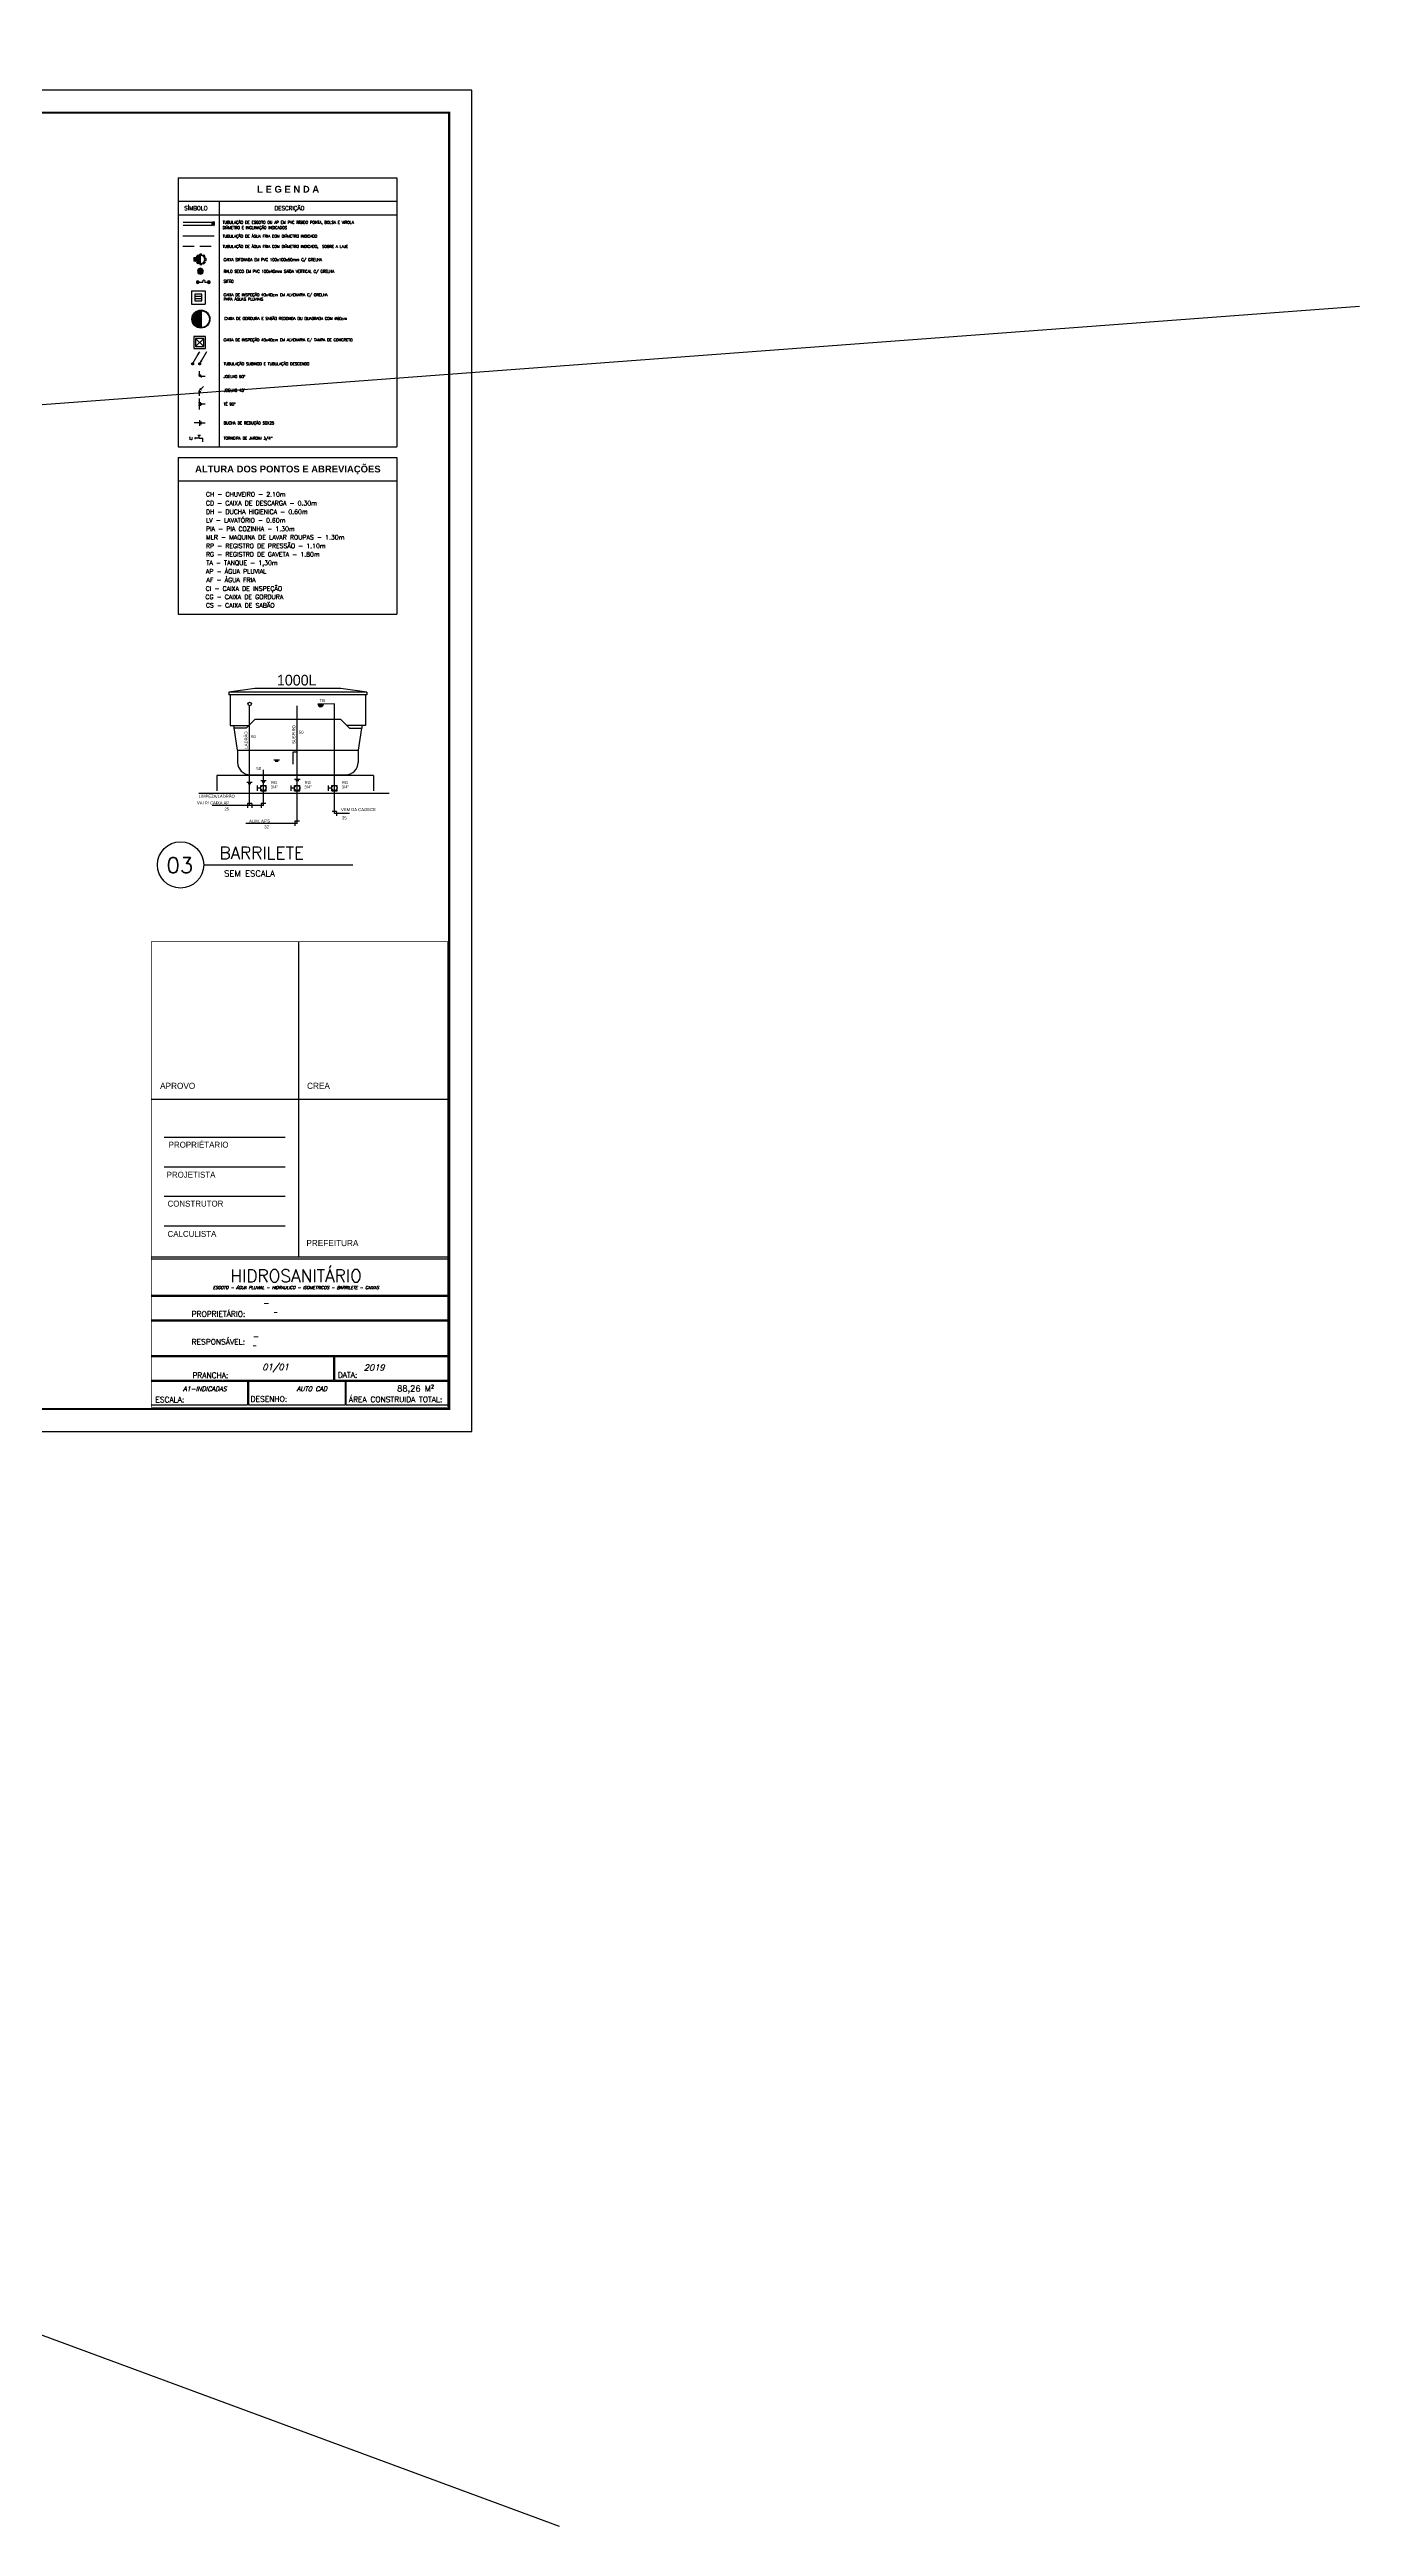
# Model space of a CAD drawing. Extents: x 1223 to 2114, y 507 to 973.
# Drawn here: x 2055.7 to 2113.7, y 554.9 to 664.6 of the extents above; entities that cross this region are included whole.
import ezdxf

# ---------------------------------------------------------------- set-up
doc = ezdxf.new("R2010")
doc.units = 0
doc.header["$MEASUREMENT"] = 0
doc.linetypes.add('DASHED', pattern=[0.75, 0.5, -0.25])
doc.layers.get('0').update_dxf_attribs({"linetype": 'CONTINUOUS'})
for name, color, linetype in [('02', 2, 'CONTINUOUS'), ('03', 3, 'CONTINUOUS'), ('06', 6, 'CONTINUOUS'), ('COTA', 7, 'CONTINUOUS'), ('ESQUADRIAS', 3, 'CONTINUOUS'), ('FORMATO', 4, 'CONTINUOUS'), ('HS', 5, 'CONTINUOUS'), ('JANELAS', 8, 'CONTINUOUS'), ('JANELAS_INTERNO', 2, 'CONTINUOUS'), ('LOUÇAS', 7, 'CONTINUOUS'), ('MOLHO', 4, 'CONTINUOUS'), ('PAREDE', 2, 'CONTINUOUS'), ('PAREDES', 2, 'CONTINUOUS'), ('PILARES', 5, 'CONTINUOUS'), ('REBAIXO', 8, 'CONTINUOUS'), ('SANITARIO', 5, 'CONTINUOUS')]:
    doc.layers.add(name, color=color, linetype=linetype)
doc.styles.add('ROMANS', font='romans', dxfattribs={"height": 0.1})
doc.styles.add('SANSSERIFBOLD', font='sasb____.pfb')

# ---------------------------------------------------------------- blocks, each defined once
blk = doc.blocks.new('*U146')
at = {"layer": 'REBAIXO', "color": 1, "style": 'ROMANS'}
blk.add_text('HIDROSANITÁRIO', height=0.5502, dxfattribs=at).set_placement((2063.73, 609.98))
blk = doc.blocks.new('*U147')
at = {"layer": 'REBAIXO', "style": 'ROMANS'}
blk.add_text('ESCALA:', height=0.243, dxfattribs=at).set_placement((2060.41, 604.65))
blk = doc.blocks.new('*U148')
at = {"layer": 'REBAIXO', "style": 'ROMANS'}
blk.add_text('PRANCHA:', height=0.243, dxfattribs=at).set_placement((2062.05, 605.73))
blk = doc.blocks.new('*U149')
at = {"layer": 'REBAIXO', "style": 'ROMANS'}
blk.add_text('DESENHO:', height=0.243, dxfattribs=at).set_placement((2064.63, 604.68))
blk = doc.blocks.new('*U150')
at = {"layer": 'PAREDES'}
blk.add_text('CONSTRUTOR', height=0.262, dxfattribs=at).set_placement((2060.95, 613.32))
blk = doc.blocks.new('*U151')
at = {"layer": 'PAREDES'}
blk.add_text('CALCULISTA', height=0.262, dxfattribs=at).set_placement((2060.95, 611.98))
blk = doc.blocks.new('*U152')
at = {"layer": 'REBAIXO', "style": 'ROMANS'}
blk.add_text('PROPRIETÁRIO:', height=0.2428, dxfattribs=at).set_placement((2062.02, 608.44))
blk = doc.blocks.new('*U153')
at = {"layer": 'PAREDE', "style": 'ROMANS'}
blk.add_text('88,26 M²', height=0.269, dxfattribs=at).set_placement((2071.12, 605.13))
blk = doc.blocks.new('*U154')
at = {"layer": 'REBAIXO', "style": 'ROMANS'}
blk.add_text('ÁREA CONSTRUIDA TOTAL:', height=0.2428, dxfattribs=at).set_placement((2068.98, 604.66))
blk = doc.blocks.new('*U155')
at = {"layer": 'REBAIXO', "style": 'ROMANS'}
blk.add_text('DATA:', height=0.243, dxfattribs=at).set_placement((2068.49, 605.74))
blk = doc.blocks.new('*U156')
at = {"layer": 'PAREDES'}
blk.add_text('PREFEITURA', height=0.272, dxfattribs=at).set_placement((2067.1, 611.57))
blk = doc.blocks.new('*U157')
at = {"layer": 'PAREDES'}
blk.add_text('APROVO', height=0.272, dxfattribs=at).set_placement((2060.62, 618.53))
blk = doc.blocks.new('*U158')
at = {"layer": 'PAREDES'}
blk.add_text('PROPRIÉTARIO', height=0.2622, dxfattribs=at).set_placement((2061, 615.93))
blk = doc.blocks.new('*U159')
at = {"layer": 'PAREDES'}
blk.add_text('PROJETISTA', height=0.262, dxfattribs=at).set_placement((2060.91, 614.6))
blk = doc.blocks.new('*U160')
at = {"layer": 'PAREDES'}
blk.add_text('CREA', height=0.272, dxfattribs=at).set_placement((2067.13, 618.53))
blk = doc.blocks.new('*U161')
at = {"layer": 'REBAIXO', "style": 'ROMANS'}
blk.add_text('RESPONSÁVEL:', height=0.2428, dxfattribs=at).set_placement((2062.02, 607.21))
blk = doc.blocks.new('*U191')
at = {"layer": 'PAREDES', "color": 5, "linetype": 'Continuous'}
for p, q in [((2067.85, 635.57), (2067.61, 635.57)), ((2067.61, 635.57), (2067.65, 635.48)), ((2067.73, 635.45), (2067.65, 635.48)), ((2067.65, 635.48), (2067.65, 635.48)), ((2067.81, 635.48), (2067.73, 635.45)), ((2067.85, 635.57), (2067.81, 635.48)), ((2067.81, 635.48), (2067.81, 635.48)), ((2067.85, 635.57), (2067.85, 635.57))]:
    blk.add_line(p, q, dxfattribs=at)
for points in [[(2067.85, 635.57), (2067.61, 635.57), (2067.85, 635.57)], [(2067.61, 635.57), (2067.65, 635.48), (2067.81, 635.48)], [(2067.65, 635.48), (2067.65, 635.48), (2067.81, 635.48)]]:
    blk.add_solid(points, dxfattribs=at)
at = {"layer": 'PAREDES', "color": 5, "linetype": 'Continuous', "extrusion": (0, 0, -1)}
for points in [[(-2067.61, 635.57), (-2067.85, 635.57), (-2067.81, 635.48)], [(-2067.65, 635.48), (-2067.81, 635.48), (-2067.73, 635.45)], [(-2067.65, 635.48), (-2067.81, 635.48), (-2067.81, 635.48)]]:
    blk.add_solid(points, dxfattribs=at)

msp = doc.modelspace()

# ---------------------------------------------------------------- linework, layer by layer
for p, q in [((2066.74504, 625.03501), (2066.74504, 617.70847)), ((2066.77203, 618.06206), (2060.24281, 618.06206)), ((2066.74504, 617.70847), (2066.74504, 611.08912)), ((2073.35855, 618.06206), (2066.77203, 618.06206))]:
    msp.add_line(p, q)
at = {"const_width": 0.0375}
msp.add_lwpolyline([(2060.23153, 604.4298), (2073.35522, 604.4298), (2073.35522, 625.05274), (2060.23153, 625.05274)], close=True, dxfattribs=at)
at = {"layer": '02', "color": 2}
for p, q in [((2061.41574, 658.87499), (2061.41574, 646.9589)), ((2061.41574, 658.87499), (2071.10701, 658.87499)), ((2071.10701, 658.87499), (2071.10701, 646.9589)), ((2061.41574, 657.8441), (2071.10701, 657.8441)), ((2061.41574, 657.23572), (2071.10701, 657.23572)), ((2063.24088, 657.8441), (2063.24088, 646.9589)), ((2062.41685, 650.13259), (2062.32559, 650.13259)), ((2062.41685, 649.40254), (2062.32559, 649.40254)), ((2062.38197, 649.53866), (2062.4465, 649.47413)), ((2062.43205, 650.11738), (2062.43205, 650.02613)), ((2062.41685, 648.91583), (2062.32559, 648.91583)), ((2062.41685, 648.79416), (2062.32559, 648.79416)), ((2062.43205, 648.90062), (2062.43205, 648.80937)), ((2062.37122, 648.13802), (2062.37122, 647.89466)), ((2062.42393, 648.08123), (2062.42393, 647.95145)), ((2061.41574, 646.9589), (2071.10701, 646.9589)), ((2061.41574, 646.49031), (2061.41574, 639.55523)), ((2061.41574, 646.49031), (2071.10701, 646.49031)), ((2071.10701, 646.49031), (2071.10701, 639.55523)), ((2061.41574, 645.45942), (2071.10701, 645.45942)), ((2061.41574, 639.55523), (2071.10701, 639.55523)), ((2065.90388, 633.08396), (2065.66053, 633.08396)), ((2065.84709, 633.03125), (2065.71731, 633.03125)), ((2064.70235, 632.0976), (2064.45899, 632.0976)), ((2064.64556, 632.04489), (2064.51578, 632.04489)), ((2065.32162, 632.16699), (2065.07827, 632.16699)), ((2065.26484, 632.11428), (2065.13505, 632.11428)), ((2066.82062, 632.2306), (2066.57727, 632.2306)), ((2066.76384, 632.17789), (2066.63405, 632.17789))]:
    msp.add_line(p, q, dxfattribs=at)
at = {"layer": '02', "color": 5}
for p, q in [((2061.63808, 656.90271), (2062.92739, 656.90271)), ((2061.63808, 656.78104), (2062.92739, 656.78104)), ((2062.92739, 656.90271), (2062.93956, 656.91488)), ((2062.92739, 656.78104), (2062.92739, 656.90271)), ((2062.92739, 656.78104), (2062.93956, 656.76887)), ((2062.93956, 656.76887), (2062.93956, 656.91488)), ((2063.0004, 656.91488), (2062.93956, 656.91488)), ((2063.0004, 656.76887), (2062.93956, 656.76887)), ((2063.0004, 656.76887), (2063.0004, 656.91488)), ((2063.01256, 656.76887), (2063.01256, 656.91488)), ((2063.02473, 656.91488), (2063.01256, 656.91488)), ((2063.02473, 656.76887), (2063.01256, 656.76887)), ((2063.02473, 656.76887), (2063.02473, 656.91488)), ((2062.63282, 651.8424), (2062.10961, 651.8424)), ((2062.10961, 651.8424), (2062.10961, 651.31919)), ((2062.55373, 651.39828), (2062.1887, 651.76331)), ((2062.1887, 651.39828), (2062.55373, 651.76331)), ((2062.55373, 651.76331), (2062.1887, 651.76331)), ((2062.1887, 651.76331), (2062.1887, 651.39828)), ((2062.55373, 651.39828), (2062.55373, 651.76331)), ((2062.63282, 651.31919), (2062.63282, 651.8424)), ((2062.1194, 650.63517), (2062.00259, 650.63517)), ((2062.061, 650.69357), (2062.061, 650.57676)), ((2062.10961, 651.31919), (2062.63282, 651.31919)), ((2062.1887, 651.39828), (2062.55373, 651.39828)), ((2062.43044, 650.63517), (2062.31363, 650.63517)), ((2062.37204, 650.69357), (2062.37204, 650.57676)), ((2062.35175, 647.3427), (2062.196, 647.3427)), ((2062.41015, 647.45951), (2062.29334, 647.45951)), ((2062.35175, 647.3427), (2062.35175, 647.45951)), ((2062.35175, 647.3427), (2062.50749, 647.3427)), ((2062.50749, 647.18696), (2062.50749, 647.3427))]:
    msp.add_line(p, q, dxfattribs=at)
at = {"layer": '02', "color": 1}
for p, q in [((2062.0902, 650.68575), (2062.36397, 651.15993)), ((2062.36397, 651.15993), (2062.29499, 651.07331)), ((2062.29499, 651.07331), (2062.32344, 651.05688)), ((2062.32344, 651.05688), (2062.36397, 651.15993)), ((2062.67501, 651.15993), (2062.40124, 650.68575)), ((2062.44177, 650.7888), (2062.40124, 650.68575)), ((2062.40124, 650.68575), (2062.47022, 650.77237)), ((2062.47022, 650.77237), (2062.44177, 650.7888))]:
    msp.add_line(p, q, dxfattribs=at)
at = {"layer": '02', "color": 5}
for centre, radius in [((2062.061, 650.63517), 0.0438), ((2062.061, 650.63517), 0.0365), ((2062.37204, 650.63517), 0.0438), ((2062.37204, 650.63517), 0.0365)]:
    msp.add_circle(centre, radius, dxfattribs=at)
for centre, radius, start, end in [((2063.00648, 656.91488), 0.00608, 0, 180), ((2063.00648, 656.76887), 0.00608, 180, 0), ((2062.17654, 647.3427), 0.01825, 0, 180), ((2062.17654, 647.3427), 0.01825, 180, 0)]:
    msp.add_arc(centre, radius, start, end, dxfattribs=at)
at = {"layer": '03', "color": 6}
msp.add_line((2061.62514, 656.3005), (2063.01363, 656.3005), dxfattribs=at)
at = {"layer": '03', "color": 6, "linetype": 'DASHED'}
msp.add_line((2061.62514, 655.84768), (2063.01363, 655.84768), dxfattribs=at)
at = {"layer": '06', "color": 5}
for p, q in [((2062.37122, 650.07175), (2062.37122, 650.31511)), ((2062.61457, 650.07175), (2062.37122, 650.07175)), ((2062.37122, 649.46338), (2062.54329, 649.63545)), ((2062.37122, 649.22002), (2062.37122, 649.46338)), ((2062.37122, 648.855), (2062.37122, 649.09835)), ((2062.61457, 648.855), (2062.37122, 648.855)), ((2062.37122, 648.61164), (2062.37122, 648.855)), ((2062.37122, 648.01634), (2062.12786, 648.01634)), ((2062.37122, 648.01634), (2062.61457, 648.01634))]:
    msp.add_line(p, q, dxfattribs=at)
at = {"layer": 'COTA'}
for p, q in [((2060.80599, 616.39762), (2066.16244, 616.39762)), ((2060.80599, 615.08677), (2066.16244, 615.08677)), ((2060.80599, 613.77592), (2066.16244, 613.77592)), ((2060.80599, 612.46507), (2066.16244, 612.46507)), ((2060.24281, 611.01059), (2073.35522, 611.01059)), ((2060.23153, 609.35325), (2073.35522, 609.35325)), ((2060.24281, 609.39694), (2073.35522, 609.39694)), ((2060.24281, 609.35325), (2063.3782, 609.35325)), ((2060.23153, 608.30457), (2073.35522, 608.30457)), ((2060.23153, 608.26087), (2073.35522, 608.26087)), ((2060.23153, 606.72847), (2073.35522, 606.72847)), ((2060.23153, 606.68478), (2068.29712, 606.68478)), ((2068.29712, 606.68478), (2068.29712, 605.6361)), ((2068.34081, 606.68478), (2073.35522, 606.68478)), ((2068.34081, 606.68478), (2068.34081, 605.6361)), ((2060.24281, 605.6361), (2063.3782, 605.6361)), ((2060.24281, 605.5924), (2064.48432, 605.5924)), ((2063.41461, 605.6361), (2068.29712, 605.6361)), ((2064.48432, 605.5924), (2064.48432, 604.54372)), ((2064.52801, 605.5924), (2068.81012, 605.5924)), ((2064.52801, 605.5924), (2064.52801, 604.54372)), ((2068.34081, 605.6361), (2073.35522, 605.6361)), ((2068.81012, 605.5924), (2068.81012, 604.54372)), ((2068.85382, 605.5924), (2073.35522, 605.5924)), ((2068.85382, 605.5924), (2068.85382, 604.54372)), ((2060.24281, 604.54372), (2064.48432, 604.54372)), ((2064.52801, 604.54372), (2068.81012, 604.54372)), ((2068.85382, 604.54372), (2073.35522, 604.54372))]:
    msp.add_line(p, q, dxfattribs=at)
at = {"layer": 'ESQUADRIAS'}
msp.add_line((2060.24281, 611.08912), (2073.35522, 611.08912), dxfattribs=at)
at = {"layer": 'FORMATO'}
msp.add_lwpolyline([(1992.82972, 603.35629), (2074.42972, 603.35629), (2074.42972, 662.75629), (1992.82972, 662.75629)], close=True, dxfattribs=at)
at = {"layer": 'FORMATO', "const_width": 0.1}
msp.add_lwpolyline([(1993.82972, 604.35629), (2073.42972, 604.35629), (2073.42972, 661.75629), (1993.82972, 661.75629)], close=True, dxfattribs=at)
at = {"layer": 'HS'}
for p, q in [((2064.93265, 631.72979), (2064.93265, 631.96979)), ((2065.07665, 631.84979), (2064.93265, 631.84979)), ((2065.07665, 631.72979), (2065.07665, 631.96979)), ((2065.07665, 631.96979), (2065.31665, 631.96979)), ((2065.07665, 631.72979), (2065.31665, 631.72979)), ((2065.31665, 631.72979), (2065.31665, 631.96979)), ((2066.42842, 631.72979), (2066.42842, 631.96979)), ((2066.57242, 631.84979), (2066.42842, 631.84979)), ((2066.57242, 631.72979), (2066.57242, 631.96979)), ((2066.57242, 631.96979), (2066.81242, 631.96979)), ((2066.57242, 631.72979), (2066.81242, 631.72979)), ((2066.81242, 631.72979), (2066.81242, 631.96979)), ((2068.07662, 631.72979), (2068.07662, 631.96979)), ((2068.22062, 631.84979), (2068.07662, 631.84979)), ((2068.22062, 631.96979), (2068.46062, 631.96979)), ((2068.22062, 631.72979), (2068.22062, 631.96979)), ((2068.22062, 631.72979), (2068.46062, 631.72979)), ((2068.46062, 631.72979), (2068.46062, 631.96979))]:
    msp.add_line(p, q, dxfattribs=at)
at = {"layer": 'HS', "color": 5}
for points in [[(2062.10687, 655.32032), (2062.11809, 655.33154)], [(2062.10687, 655.32032), (2062.10687, 655.19691)], [(2062.10687, 655.19691), (2062.11809, 655.18569)], [(2062.17418, 655.33154), (2062.11809, 655.33154)], [(2062.11809, 655.33154), (2062.11809, 655.18569)], [(2062.17418, 655.18569), (2062.11809, 655.18569)], [(2062.1854, 655.33154), (2062.1854, 655.34276), (2062.17418, 655.33154)], [(2062.17418, 655.33154), (2062.17418, 655.18569)], [(2062.17418, 655.18569), (2062.1854, 655.18569)], [(2062.19662, 655.33154), (2062.1854, 655.33154)], [(2062.1854, 655.33154), (2062.1854, 655.18569)], [(2062.19662, 655.18569), (2062.1854, 655.18569)], [(2062.19662, 655.33154), (2062.19662, 655.18569)], [(2062.24144, 655.32032), (2062.19662, 655.32032)], [(2062.24662, 655.19691), (2062.19662, 655.19691)], [(2062.63066, 655.26422), (2062.56334, 655.41007), (2062.42871, 655.46617), (2062.28287, 655.41007), (2062.21555, 655.26422), (2062.28287, 655.11838), (2062.42871, 655.05106), (2062.56334, 655.11838), (2062.63066, 655.26422)], [(2062.29408, 655.45495), (2062.22677, 655.38763)], [(2062.24921, 655.3652), (2062.22677, 655.38763)], [(2062.24921, 655.15203), (2062.22677, 655.1296)], [(2062.22677, 655.1296), (2062.29408, 655.06228)], [(2062.60822, 655.26422), (2062.55212, 655.38763), (2062.42871, 655.44373), (2062.29408, 655.38763), (2062.23799, 655.26422), (2062.29408, 655.1296), (2062.42871, 655.08472), (2062.55212, 655.1296), (2062.60822, 655.26422)], [(2062.53865, 654.74339), (2062.49378, 654.83315), (2062.40402, 654.87802), (2062.30305, 654.83315), (2062.2694, 654.74339), (2062.30305, 654.64242), (2062.40402, 654.60876), (2062.49378, 654.64242), (2062.53865, 654.74339)], [(2062.505, 654.74339), (2062.48256, 654.82193), (2062.40402, 654.84436), (2062.32549, 654.82193), (2062.29183, 654.74339), (2062.32549, 654.66486), (2062.40402, 654.6312), (2062.48256, 654.66486), (2062.505, 654.74339)], [(2062.31652, 655.43251), (2062.29408, 655.45495)], [(2062.31652, 655.08472), (2062.29408, 655.06228)], [(2062.47359, 655.48861), (2062.37262, 655.48861)], [(2062.37262, 655.45495), (2062.37262, 655.48861)], [(2062.37262, 655.02862), (2062.47359, 655.02862)], [(2062.47359, 655.45495), (2062.47359, 655.48861)], [(2062.47359, 655.06228), (2062.47359, 655.02862)], [(2062.52968, 655.43251), (2062.55212, 655.45495)], [(2062.52968, 655.08472), (2062.55212, 655.06228)], [(2062.61944, 655.38763), (2062.55212, 655.45495)], [(2062.55212, 655.06228), (2062.61944, 655.1296)], [(2062.597, 655.3652), (2062.61944, 655.38763)], [(2062.597, 655.15203), (2062.61944, 655.1296)], [(2062.61944, 655.3091), (2062.65309, 655.3091)], [(2062.61944, 655.20813), (2062.65309, 655.20813)], [(2062.65309, 655.20813), (2062.65309, 655.3091)], [(2062.23224, 654.25283), (2062.24346, 654.20795), (2062.28833, 654.19674), (2062.32199, 654.20795), (2062.34443, 654.25283), (2062.32199, 654.29771), (2062.28833, 654.30893), (2062.24346, 654.29771), (2062.23224, 654.25283)], [(2062.24346, 654.25283), (2062.25468, 654.21917), (2062.28833, 654.20795), (2062.32199, 654.21917), (2062.33321, 654.25283), (2062.32199, 654.28649), (2062.28833, 654.29771), (2062.25468, 654.28649), (2062.24346, 654.25283)], [(2062.34443, 654.25283), (2062.51105, 654.25283)], [(2062.6008, 654.25283), (2062.61202, 654.29771), (2062.6008, 654.33136), (2062.55592, 654.34258), (2062.52227, 654.33136), (2062.49983, 654.29771), (2062.51105, 654.25283)], [(2062.6008, 654.25283), (2062.72421, 654.25283)], [(2062.72421, 654.25283), (2062.73543, 654.20795), (2062.78031, 654.19674), (2062.82518, 654.20795), (2062.8364, 654.25283), (2062.82518, 654.29771), (2062.78031, 654.30893), (2062.73543, 654.29771), (2062.72421, 654.25283)], [(2062.73543, 654.25283), (2062.74665, 654.21917), (2062.78031, 654.20795), (2062.81396, 654.21917), (2062.82518, 654.25283), (2062.81396, 654.28649), (2062.78031, 654.29771), (2062.74665, 654.28649), (2062.73543, 654.25283)]]:
    msp.add_lwpolyline(points, dxfattribs=at)
at = {"layer": 'HS', "color": 1}
for points in [[(2062.27165, 655.35398), (2062.27165, 655.16325)], [(2062.29408, 655.38763), (2062.29408, 655.1296)], [(2062.30305, 654.77705), (2062.505, 654.77705)], [(2062.31427, 654.81071), (2062.48256, 654.81071)], [(2062.32774, 655.41007), (2062.32774, 655.10716)], [(2062.35915, 654.84436), (2062.43768, 654.84436)], [(2062.3614, 655.43251), (2062.3614, 655.09594)], [(2062.39506, 655.43251), (2062.39506, 655.08472)], [(2062.36687, 654.25283), (2062.2098, 654.25283)], [(2062.28833, 654.1743), (2062.28833, 654.33136)], [(2062.29183, 654.74339), (2062.505, 654.74339)], [(2062.30305, 654.70974), (2062.505, 654.70974)], [(2062.31427, 654.67608), (2062.49378, 654.67608)], [(2062.34793, 654.64242), (2062.46012, 654.64242)], [(2062.85884, 654.25283), (2062.70177, 654.25283)], [(2062.78031, 654.1743), (2062.78031, 654.33136)], [(2062.0701, 652.71459), (2062.0701, 652.51591)], [(2062.10376, 652.79671), (2062.10376, 652.43379)], [(2062.13742, 652.84703), (2062.13742, 652.38347)], [(2062.17108, 652.88405), (2062.17108, 652.33327)], [(2062.17108, 652.88405), (2062.17108, 652.34645)], [(2062.20473, 652.91276), (2062.20473, 652.31774)], [(2062.23839, 652.93542), (2062.23839, 652.29507)], [(2062.27205, 652.95325), (2062.27205, 652.27725)], [(2062.3057, 652.96697), (2062.3057, 652.26353)], [(2062.3057, 652.96697), (2062.3057, 652.26353)], [(2062.33936, 652.97706), (2062.33936, 652.25343)], [(2062.37302, 652.98382), (2062.37302, 652.24668)], [(2062.40668, 652.98742), (2062.40668, 652.24307)], [(2062.44033, 653.0151), (2062.44033, 652.24253)]]:
    msp.add_lwpolyline(points, dxfattribs=at)
at = {"layer": 'HS'}
msp.add_lwpolyline([(2062.37262, 655.06228), (2062.37262, 655.02862)], dxfattribs=at)
for centre, radius in [((2062.4295, 652.61525), 0.4), ((2062.4295, 652.61525), 0.37287), ((2065.1992, 631.85516), 0.12), ((2066.69496, 631.85516), 0.12), ((2068.34317, 631.85516), 0.12)]:
    msp.add_circle(centre, radius, dxfattribs=at)
at = {"layer": 'JANELAS'}
msp.add_line((2062.54985, 628.4476), (2069.15447, 628.4476), dxfattribs=at)
msp.add_circle((2061.52634, 628.4476), 1.02352, dxfattribs=at)
at = {"layer": 'JANELAS_INTERNO'}
for p, q in [((2078.31556, 554.87816), (1591.45014, 734.46081)), ((1516.64871, 608.62187), (2113.74782, 653.18983))]:
    msp.add_line(p, q, dxfattribs=at)
at = {"layer": 'LOUÇAS', "color": 1, "linetype": 'Continuous'}
for p, q in [((2064.81497, 636.25546), (2063.67108, 636.09205)), ((2068.6279, 636.25546), (2064.81497, 636.25546)), ((2069.77178, 636.09205), (2068.6279, 636.25546)), ((2069.77178, 636.09205), (2063.67108, 636.09205)), ((2063.67108, 636.09205), (2063.67108, 635.98311)), ((2069.77178, 635.98311), (2063.67108, 635.98311)), ((2063.72556, 635.98311), (2063.72556, 634.62135)), ((2069.71731, 635.98311), (2069.71731, 634.62135)), ((2069.77178, 636.09205), (2069.77178, 635.98311)), ((2063.72556, 634.62135), (2064.54261, 634.62135)), ((2064.05238, 633.53194), (2063.88897, 634.62135)), ((2064.4298, 634.50853), (2063.90589, 634.50853)), ((2064.4298, 634.50853), (2064.81497, 634.8937)), ((2068.6279, 634.8937), (2064.81497, 634.8937)), ((2069.01307, 634.50853), (2068.6279, 634.8937)), ((2069.71731, 634.62135), (2068.90026, 634.62135)), ((2069.01307, 634.50853), (2069.5539, 634.50853)), ((2069.53698, 634.50853), (2069.39049, 633.53194)), ((2069.5539, 634.62135), (2069.5539, 634.50853)), ((2064.05238, 633.53194), (2069.39049, 633.53194)), ((2064.05238, 633.53194), (2064.05238, 632.98723)), ((2069.39049, 633.53194), (2069.39049, 632.98723)), ((2064.59708, 632.44253), (2068.84579, 632.44253))]:
    msp.add_line(p, q, dxfattribs=at)
for centre, start, end in [((2064.59708, 632.98723), 180, 270), ((2068.84579, 632.98723), 270, 0)]:
    msp.add_arc(centre, 0.54471, start, end, dxfattribs=at)
at = {"layer": 'MOLHO'}
for p, q in [((2064.68398, 631.17374), (2064.48398, 631.17374)), ((2064.48398, 631.17374), (2064.48398, 630.97374)), ((2064.68398, 631.17374), (2064.68398, 630.97374)), ((2065.29665, 631.17374), (2065.09665, 631.17374)), ((2065.09665, 631.17374), (2065.09665, 630.97374)), ((2068.44062, 630.82065), (2068.24062, 630.82065)), ((2068.44062, 630.82065), (2068.44062, 630.62065)), ((2066.79242, 630.38258), (2066.59242, 630.38258)), ((2066.59242, 630.38258), (2066.59242, 630.18258))]:
    msp.add_line(p, q, dxfattribs=at)
at = {"layer": 'PAREDES', "color": 4}
for p, q in [((2070.07916, 632.40979), (2063.12942, 632.40979)), ((2063.12942, 632.40979), (2063.12942, 631.72979)), ((2070.07916, 632.40979), (2070.07916, 631.72979))]:
    msp.add_line(p, q, dxfattribs=at)
at = {"layer": 'PAREDES', "color": 0}
msp.add_line((2070.76953, 631.61744), (2062.32831, 631.61744), dxfattribs=at)
at = {"layer": 'PAREDES', "color": 5}
msp.add_circle((2064.58398, 635.57404), 0.07923, dxfattribs=at)
msp.add_arc((2067.73022, 635.56535), 0.11683, 179.9456119, 1.4062171, dxfattribs=at)
at = {"layer": 'SANITARIO'}
for p, q in [((2062.01097, 653.87487), (2062.01097, 653.27487)), ((2062.01097, 653.87487), (2062.61097, 653.87487)), ((2062.16097, 653.72487), (2062.16097, 653.42487)), ((2062.46097, 653.72487), (2062.16097, 653.72487)), ((2062.46097, 653.42487), (2062.46097, 653.72487)), ((2062.61097, 653.87487), (2062.61097, 653.27487)), ((2062.01097, 653.27487), (2062.61097, 653.27487)), ((2062.16097, 653.62487), (2062.46097, 653.62487)), ((2062.16097, 653.52487), (2062.46097, 653.52487)), ((2062.16097, 653.42487), (2062.46097, 653.42487)), ((2064.58398, 631.07374), (2064.58398, 635.49481)), ((2066.69242, 630.28258), (2066.69242, 635.49481)), ((2068.34062, 635.57404), (2067.61339, 635.56546)), ((2068.34062, 630.72065), (2068.34062, 635.57404)), ((2066.69242, 633.44631), (2066.49242, 633.44631)), ((2066.49242, 633.44631), (2066.49242, 632.90486)), ((2065.19665, 631.07374), (2065.19665, 632.66504)), ((2065.19665, 631.07374), (2062.92343, 631.07374)), ((2069.0136, 630.72065), (2068.34062, 630.72065)), ((2066.69242, 630.28258), (2064.4192, 630.28258))]:
    msp.add_line(p, q, dxfattribs=at)

# ---------------------------------------------------------------- block references
at = {"layer": 'PAREDES', "color": 5, "linetype": 'Continuous'}
msp.add_blockref('*U191', (0, 0), dxfattribs=at)
at = {"layer": 'PILARES'}
for name in ['*U157', '*U160', '*U158', '*U159', '*U150', '*U151', '*U156', '*U146', '*U152', '*U161', '*U148', '*U155', '*U153', '*U147', '*U149', '*U154']:
    msp.add_blockref(name, (0, 0), dxfattribs=at)

# ---------------------------------------------------------------- texts
at = {"layer": '02', "style": 'ROMANS'}
for s, height, p in [('SÍMBOLO', 0.18, (2061.68913, 657.43856)), ('TUBULAÇÃO DE ESGOTO OU AP EM PVC RÍGIDO PONTA, BOLSA E VIROLA', 0.12, (2063.38992, 656.84191)), ('DESCRIÇÃO', 0.18, (2065.69108, 657.43856)), ('TUBULAÇÃO DE ÁGUA FRIA COM DIÂMETRO INDICADO', 0.12, (2063.38992, 656.2267)), ('TUBULAÇÃO DE ÁGUA FRIA COM DIÂMETRO INDICADO,  SOBRE A LAJE', 0.12, (2063.38992, 655.77388)), ('DIÂMETRO E INCLINAÇÃO INDICADOS', 0.12, (2063.38992, 656.60533)), ('CAIXA SIFONADA EM PVC 100x100x50mm C/ GRELHA', 0.12, (2063.43282, 655.18734)), ('RALO SECO EM PVC 100x40mm SAÍDA VERTICAL C/ GRELHA', 0.12, (2063.43282, 654.67076)), ('SIFÃO', 0.12, (2063.43282, 654.22847)), ('CAIXA DE INSPEÇÃO 40x40cm EM ALVENARIA C/ GRELHA', 0.12, (2063.43282, 653.63097)), ('PARA ÁGUAS PLUVIAIS', 0.12, (2063.43282, 653.43747)), ('CAIXA DE GORDURA E SABÃO REDONDA OU QUADRADA COM %%C60cm', 0.12, (2063.46652, 652.58171)), ('CAIXA DE INSPEÇÃO 40x40cm EM ALVENARIA C/ TAMPA DE CONCRETO', 0.12, (2063.43282, 651.6334)), ('TUBULAÇÃO SUBINDO E TUBULAÇÃO DESCENDO', 0.12, (2063.43282, 650.57623)), ('JOELHO 90°', 0.12, (2063.43282, 650.01092)), ('JOELHO 45°', 0.12, (2063.43282, 649.40254)), ('TÊ 90°', 0.12, (2063.43282, 648.79416)), ('TORNEIRA DE JARDIM 3/4"', 0.12, (2063.43282, 647.28186)), ('BUCHA DE REDUÇÃO 50X25', 0.12, (2063.43282, 647.9555))]:
    msp.add_text(s, height=height, dxfattribs=at).set_placement(p)
at = {"layer": '02', "color": 2, "style": 'ROMANS'}
msp.add_text('TJ', height=0.12, dxfattribs=at).set_placement((2061.89472, 647.27285))
at = {"layer": '03', "style": 'ROMANS'}
for s, p in [('CH - CHUVEIRO - 2.10m', (2062.64914, 644.75836, 21.58444)), ('CD - CAIXA DE DESCARGA - 0.30m', (2062.64914, 644.36842, 21.58444)), ('DH - DUCHA HIGIENICA - 0.60m', (2062.64914, 643.98643, 21.58444)), ('LV - LAVATÓRIO - 0.60m', (2062.64914, 643.60632, 21.58444)), ('PIA - PIA COZINHA - 1.30m', (2062.64914, 643.22736, 21.58444)), ('MLR - MAQUINA DE LAVAR ROUPAS - 1.30m', (2062.64914, 642.85547, 21.58444)), ('RP - REGISTRO DE PRESSÃO - 1.10m', (2062.64914, 642.47293, 21.58444)), ('AP - ÁGUA PLUVIAL', (2062.64914, 641.34522, 21.58444)), ('TA - TANQUE - 1,30m', (2062.66525, 641.72401, 21.58444)), ('RG - REGISTRO DE GAVETA - 1.80m', (2062.64914, 642.09875, 21.58444)), ('CI - CAIXA DE INSPEÇÃO', (2062.64108, 640.58321, 21.58444)), ('AF - ÁGUA FRIA', (2062.67331, 640.96515, 21.58444)), ('CG - CAIXA DE GORDURA', (2062.62496, 640.21439, 21.58444)), ('CS - CAIXA DE SABÃO', (2062.64914, 639.84046, 21.58444))]:
    msp.add_text(s, height=0.2, dxfattribs=at).set_placement(p)
at = {"layer": '06', "style": 'SANSSERIFBOLD'}
for s, p in [('L E G E N D A', (2064.91793, 658.21758)), ('ALTURA DOS PONTOS E ABREVIAÇÕES', (2062.16929, 645.8269))]:
    msp.add_text(s, height=0.3, dxfattribs=at).set_placement(p)
at = {"layer": 'ESQUADRIAS', "style": 'ROMANS', "oblique": 15}
for s, height, p in [('ESGOTO - ÁGUA PLUVIAL - HIDRAULICO - ISOMETRICOS - BARRILETE - CAIXAS', 0.1349083, (2062.95711, 609.6677)), ('-', 0.17988, (2065.61399, 608.54848)), ('-', 0.17988, (2064.68318, 607.07285))]:
    msp.add_text(s, height=height, dxfattribs=at).set_placement(p)
at = {"layer": 'HS', "color": 2}
for s, height, p in [('1000L', 0.471868, (2065.79477, 636.39355)), ('TB', 0.133867, (2067.6823, 635.6623)), ('50', 0.133867, (2064.65513, 634.06297)), ('50', 0.133867, (2066.7651, 634.25467)), ('50', 0.133867, (2064.88686, 632.65216)), ('3/4"', 0.133867, (2065.51805, 631.83473)), ('RG', 0.133867, (2065.52607, 632.02707)), ('3/4"', 0.133867, (2067.01382, 631.83473)), ('RG', 0.133867, (2067.02184, 632.02707)), ('3/4"', 0.133867, (2068.66202, 631.83473)), ('RG', 0.133867, (2068.67004, 632.02707)), ('VAI P/ CAIXA AP', 0.1338674, (2062.25242, 631.12648)), ('LIMPEZA/LADRÃO', 0.1338674, (2062.3256, 631.41891)), ('25', 0.133867, (2063.47207, 630.85842)), ('VEM DA CAGECE', 0.1338674, (2068.63456, 630.82979)), ("ALIM. AF'S", 0.133867, (2064.56085, 630.32286)), ('32', 0.133867, (2065.23279, 630.06575)), ('25', 0.133867, (2068.6829, 630.46359))]:
    msp.add_text(s, height=height, dxfattribs=at).set_placement(p)
for s, p in [('LADRÃO', (2064.49353, 633.59856)), ('SUSPIRO', (2066.60924, 633.80245))]:
    msp.add_text(s, height=0.133867, rotation=90, dxfattribs=at).set_placement(p)
at = {"layer": 'JANELAS', "style": 'ROMANS'}
msp.add_text('SEM ESCALA', height=0.272938, dxfattribs=at).set_placement((2063.45614, 627.93163))
at = {"layer": 'PAREDE', "style": 'ROMANS'}
msp.add_text('03', height=0.682344, dxfattribs=at).set_placement((2060.9108, 628.09343))
at = {"layer": 'PAREDE', "style": 'ROMANS', "oblique": 15}
for s, height, p in [('-', 0.24277, (2065.16196, 608.93011)), ('-', 0.24277, (2064.70623, 607.45448)), ('01/01', 0.269022, (2065.14715, 606.08248)), ('2019', 0.269022, (2069.64128, 606.05896)), ('A1-INDICADAS', 0.20391, (2061.63605, 605.14568)), ('AUTO CAD ', 0.20391, (2066.67186, 605.14568))]:
    msp.add_text(s, height=height, dxfattribs=at).set_placement(p)
at = {"layer": 'PAREDES', "style": 'ROMANS'}
msp.add_text('BARRILETE', height=0.545875, dxfattribs=at).set_placement((2063.25116, 628.70734))

doc.saveas('drawing.dxf')
